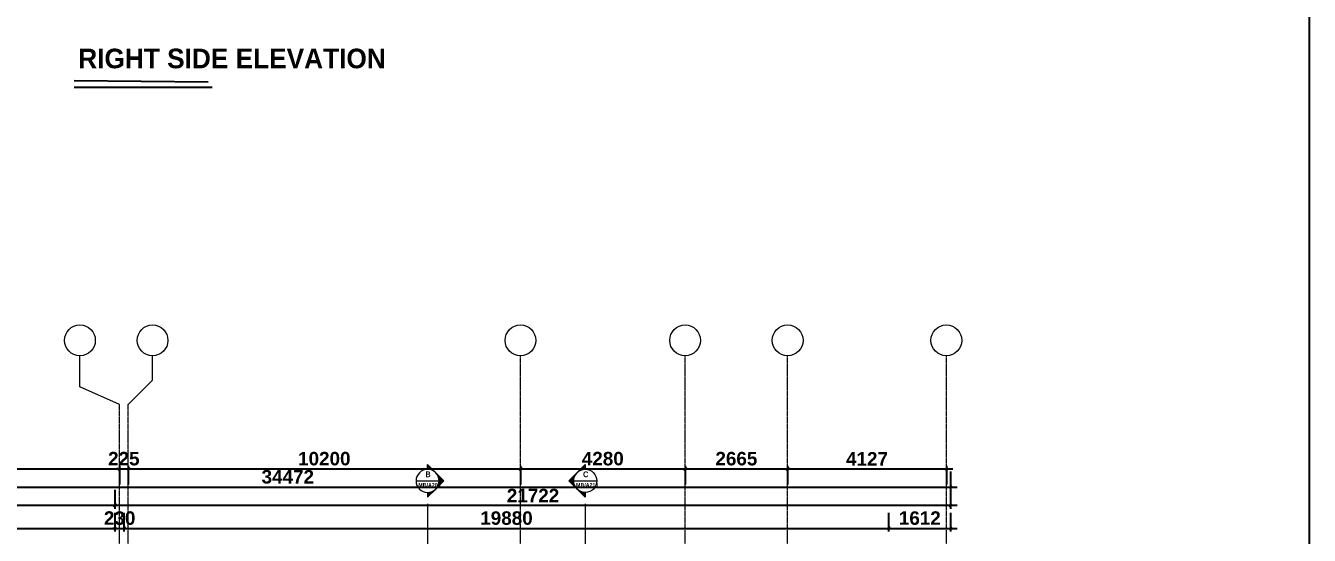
# Model space of a CAD drawing. Header units: inches. Extents: x 22 to 382261, y 22 to 371281.
# Drawn here: x 224918 to 258290, y 122303 to 135555 of the extents above; entities that cross this region are included whole.
import ezdxf

# ---------------------------------------------------------------- set-up
doc = ezdxf.new("R2010")
doc.units = ezdxf.units.IN
doc.header["$MEASUREMENT"] = 0
doc.linetypes.add('Grid Line 1_2_', pattern=[22.225, 12.7, -3.175, 3.175, -3.175])
for name, color, linetype, lineweight in [('A-ANNO-DIMS', 211, 'Continuous', 9), ('G-ANNO-SYMB', 111, 'Continuous', 9), ('G-ANNO-TEXT', 231, 'Continuous', 9), ('S-GRID', 1, 'Continuous', 9), ('S-GRID-IDEN', 1, 'Continuous', 9)]:
    doc.layers.add(name, color=color, linetype=linetype, lineweight=lineweight)
doc.styles.add('Arial Narrow_B', font='ARIALNB.TTF', dxfattribs={"height": 255})
doc.styles.add('Arial Narrow_B_1', font='ARIALNB.TTF', dxfattribs={"height": 170})
doc.styles.add('Arial_B', font='arialbd.ttf', dxfattribs={"height": 350.793651})
doc.styles.add('Century Gothic_B', font='GOTHICB.TTF', dxfattribs={"height": 510})
doc.dimstyles.new('2', dxfattribs={"dimscale": 304.8, "dimtxt": 346.888196, "dimasz": 0.221354, "dimexe": 1.338583, "dimexo": 0.0625, "dimgap": 0.278871, "dimtad": 1, "dimdec": 0, "dimzin": 0, "dimdsep": 46, "dimtxsty": 'Arial_B', "dimblk1": 'OBLIQUE', "dimblk2": 'OBLIQUE', "dimsah": 1, "dimcen": 0.09, "dimdle": 0.557743, "dimazin": 0, "dimtfac": 1, "dimtdec": 4, "dimtix": 1, "dimtmove": 0, "dimatfit": 3, "dimfxl": 0.557743, "dimfxlon": 1, "dimtvp": 1, "dimtolj": 1, "dimtzin": 0, "dimarcsym": 2})

# ---------------------------------------------------------------- blocks, each defined once
blk = doc.blocks.new('Grid - Grid Head - Circle-749417-Right Side Elevation - Callout 1')
at = {"layer": 'S-GRID-IDEN'}
blk.add_circle((-8484, 15184), 400, dxfattribs=at)
blk = doc.blocks.new('_Oblique')
at = {"color": 0, "linetype": 'ByBlock', "lineweight": -2}
blk.add_line((-0.5, -0.5), (0.5, 0.5), dxfattribs=at)
blk = doc.blocks.new('*D4900')
at = {"layer": 'A-ANNO-DIMS', "color": 0, "lineweight": -2, "transparency": 16777216}
for p, q in [((217362, 124031), (227527, 124031)), ((217532, 124112), (217532, 123623)), ((227357, 124112), (227357, 123623))]:
    blk.add_line(p, q, dxfattribs=at)
at = {"layer": 'Defpoints', "color": 0, "transparency": 16777216}
for p in [(217532, 124131), (227357, 124131), (227357, 124031)]:
    blk.add_point(p, dxfattribs=at)
at = {"layer": 'A-ANNO-DIMS', "color": 0, "lineweight": -2, "transparency": 16777216, "xscale": 67.46874999999999, "yscale": 67.46874999999999, "zscale": 67.46874999999999, "rotation": 180}
blk.add_blockref('_Oblique', (217532, 124031), dxfattribs=at)
at = {"layer": 'A-ANNO-DIMS', "color": 0, "lineweight": -2, "transparency": 16777216, "xscale": 67.46874999999999, "yscale": 67.46874999999999, "zscale": 67.46874999999999}
blk.add_blockref('_Oblique', (227357, 124031), dxfattribs=at)
at = {"layer": 'A-ANNO-DIMS', "color": 0, "transparency": 16777216, "insert": (222445, 124295), "char_height": 350.8, "width": 746.25, "attachment_point": 5, "style": 'Arial_B'}
blk.add_mtext('\\A1;9825', dxfattribs=at)
blk = doc.blocks.new('*D4901')
at = {"layer": 'A-ANNO-DIMS', "color": 0, "lineweight": -2, "transparency": 16777216}
for p, q in [((227357, 124031), (227290, 124031)), ((227357, 124112), (227357, 123623)), ((227357, 124031), (227582, 124031)), ((227582, 124112), (227582, 123623)), ((227582, 124031), (227650, 124031))]:
    blk.add_line(p, q, dxfattribs=at)
at = {"layer": 'Defpoints', "color": 0, "transparency": 16777216}
for p in [(227357, 124131), (227582, 124131), (227582, 124031)]:
    blk.add_point(p, dxfattribs=at)
at = {"layer": 'A-ANNO-DIMS', "color": 0, "lineweight": -2, "transparency": 16777216, "xscale": 67.46874999999999, "yscale": 67.46874999999999, "zscale": 67.46874999999999}
blk.add_blockref('_Oblique', (227357, 124031), dxfattribs=at)
at = {"layer": 'A-ANNO-DIMS', "color": 0, "lineweight": -2, "transparency": 16777216, "xscale": 67.46874999999999, "yscale": 67.46874999999999, "zscale": 67.46874999999999, "rotation": 180}
blk.add_blockref('_Oblique', (227582, 124031), dxfattribs=at)
at = {"layer": 'A-ANNO-DIMS', "color": 0, "transparency": 16777216, "insert": (227470, 124295), "char_height": 350.8, "width": 559.69, "attachment_point": 5, "style": 'Arial_B'}
blk.add_mtext('\\A1;225', dxfattribs=at)
blk = doc.blocks.new('*D4902')
at = {"layer": 'A-ANNO-DIMS', "color": 0, "lineweight": -2, "transparency": 16777216}
for p, q in [((227412, 124031), (237952, 124031)), ((227582, 124112), (227582, 123623)), ((237782, 124112), (237782, 123623))]:
    blk.add_line(p, q, dxfattribs=at)
at = {"layer": 'Defpoints', "color": 0, "transparency": 16777216}
for p in [(227582, 124131), (237782, 124131), (237782, 124031)]:
    blk.add_point(p, dxfattribs=at)
at = {"layer": 'A-ANNO-DIMS', "color": 0, "lineweight": -2, "transparency": 16777216, "xscale": 67.46874999999999, "yscale": 67.46874999999999, "zscale": 67.46874999999999, "rotation": 180}
blk.add_blockref('_Oblique', (227582, 124031), dxfattribs=at)
at = {"layer": 'A-ANNO-DIMS', "color": 0, "lineweight": -2, "transparency": 16777216, "xscale": 67.46874999999999, "yscale": 67.46874999999999, "zscale": 67.46874999999999}
blk.add_blockref('_Oblique', (237782, 124031), dxfattribs=at)
at = {"layer": 'A-ANNO-DIMS', "color": 0, "transparency": 16777216, "insert": (232682, 124295), "char_height": 350.8, "width": 932.81, "attachment_point": 5, "style": 'Arial_B'}
blk.add_mtext('\\A1;10200', dxfattribs=at)
blk = doc.blocks.new('*D4903')
at = {"layer": 'A-ANNO-DIMS', "color": 0, "lineweight": -2, "transparency": 16777216}
for p, q in [((237612, 124031), (242232, 124031)), ((237782, 124112), (237782, 123623)), ((242062, 124112), (242062, 123623))]:
    blk.add_line(p, q, dxfattribs=at)
at = {"layer": 'Defpoints', "color": 0, "transparency": 16777216}
for p in [(237782, 124131), (242062, 124131), (242062, 124031)]:
    blk.add_point(p, dxfattribs=at)
at = {"layer": 'A-ANNO-DIMS', "color": 0, "lineweight": -2, "transparency": 16777216, "xscale": 67.46874999999999, "yscale": 67.46874999999999, "zscale": 67.46874999999999, "rotation": 180}
blk.add_blockref('_Oblique', (237782, 124031), dxfattribs=at)
at = {"layer": 'A-ANNO-DIMS', "color": 0, "lineweight": -2, "transparency": 16777216, "xscale": 67.46874999999999, "yscale": 67.46874999999999, "zscale": 67.46874999999999}
blk.add_blockref('_Oblique', (242062, 124031), dxfattribs=at)
at = {"layer": 'A-ANNO-DIMS', "color": 0, "transparency": 16777216, "insert": (239922, 124295), "char_height": 350.8, "width": 746.25, "attachment_point": 5, "style": 'Arial_B'}
blk.add_mtext('\\A1;4280', dxfattribs=at)
blk = doc.blocks.new('*D4904')
at = {"layer": 'A-ANNO-DIMS', "color": 0, "lineweight": -2, "transparency": 16777216}
for p, q in [((241892, 124031), (244897, 124031)), ((242062, 124112), (242062, 123623)), ((244727, 124112), (244727, 123623))]:
    blk.add_line(p, q, dxfattribs=at)
at = {"layer": 'Defpoints', "color": 0, "transparency": 16777216}
for p in [(242062, 124131), (244727, 124131), (244727, 124031)]:
    blk.add_point(p, dxfattribs=at)
at = {"layer": 'A-ANNO-DIMS', "color": 0, "lineweight": -2, "transparency": 16777216, "xscale": 67.46874999999999, "yscale": 67.46874999999999, "zscale": 67.46874999999999, "rotation": 180}
blk.add_blockref('_Oblique', (242062, 124031), dxfattribs=at)
at = {"layer": 'A-ANNO-DIMS', "color": 0, "lineweight": -2, "transparency": 16777216, "xscale": 67.46874999999999, "yscale": 67.46874999999999, "zscale": 67.46874999999999}
blk.add_blockref('_Oblique', (244727, 124031), dxfattribs=at)
at = {"layer": 'A-ANNO-DIMS', "color": 0, "transparency": 16777216, "insert": (243395, 124295), "char_height": 350.8, "width": 746.25, "attachment_point": 5, "style": 'Arial_B'}
blk.add_mtext('\\A1;2665', dxfattribs=at)
blk = doc.blocks.new('*D4905')
at = {"layer": 'A-ANNO-DIMS', "color": 0, "lineweight": -2, "transparency": 16777216}
for p, q in [((244557, 124031), (249024, 124031)), ((244727, 124112), (244727, 123623)), ((248854, 124112), (248854, 123623))]:
    blk.add_line(p, q, dxfattribs=at)
at = {"layer": 'Defpoints', "color": 0, "transparency": 16777216}
for p in [(244727, 124131), (248854, 124131), (248854, 124031)]:
    blk.add_point(p, dxfattribs=at)
at = {"layer": 'A-ANNO-DIMS', "color": 0, "lineweight": -2, "transparency": 16777216, "xscale": 67.46874999999999, "yscale": 67.46874999999999, "zscale": 67.46874999999999, "rotation": 180}
blk.add_blockref('_Oblique', (244727, 124031), dxfattribs=at)
at = {"layer": 'A-ANNO-DIMS', "color": 0, "lineweight": -2, "transparency": 16777216, "xscale": 67.46874999999999, "yscale": 67.46874999999999, "zscale": 67.46874999999999}
blk.add_blockref('_Oblique', (248854, 124031), dxfattribs=at)
at = {"layer": 'A-ANNO-DIMS', "color": 0, "transparency": 16777216, "insert": (246791, 124292), "char_height": 350.8, "width": 746.25, "attachment_point": 5, "style": 'Arial_B'}
blk.add_mtext('\\A1;4127', dxfattribs=at)
blk = doc.blocks.new('*D4912')
at = {"layer": 'A-ANNO-DIMS', "color": 0, "lineweight": -2, "transparency": 16777216}
for p, q in [((214497, 122404), (214497, 122892)), ((227247, 122404), (227247, 122892)), ((214327, 122484), (227417, 122484))]:
    blk.add_line(p, q, dxfattribs=at)
at = {"layer": 'Defpoints', "color": 0, "transparency": 16777216}
for p in [(227247, 122484), (214497, 122384), (227247, 122384)]:
    blk.add_point(p, dxfattribs=at)
at = {"layer": 'A-ANNO-DIMS', "color": 0, "lineweight": -2, "transparency": 16777216, "xscale": 67.46874999999999, "yscale": 67.46874999999999, "zscale": 67.46874999999999, "rotation": 180}
blk.add_blockref('_Oblique', (214497, 122484), dxfattribs=at)
at = {"layer": 'A-ANNO-DIMS', "color": 0, "lineweight": -2, "transparency": 16777216, "xscale": 67.46874999999999, "yscale": 67.46874999999999, "zscale": 67.46874999999999}
blk.add_blockref('_Oblique', (227247, 122484), dxfattribs=at)
at = {"layer": 'A-ANNO-DIMS', "color": 0, "transparency": 16777216, "insert": (220872, 122749), "char_height": 350.8, "width": 932.81, "attachment_point": 5, "style": 'Arial_B'}
blk.add_mtext('\\A1;12750', dxfattribs=at)
blk = doc.blocks.new('*D4913')
at = {"layer": 'A-ANNO-DIMS', "color": 0, "lineweight": -2, "transparency": 16777216}
for p, q in [((227247, 122404), (227247, 122892)), ((227477, 122404), (227477, 122892)), ((227247, 122484), (227180, 122484)), ((227247, 122484), (227477, 122484)), ((227477, 122484), (227545, 122484))]:
    blk.add_line(p, q, dxfattribs=at)
at = {"layer": 'Defpoints', "color": 0, "transparency": 16777216}
for p in [(227477, 122484), (227247, 122384), (227477, 122384)]:
    blk.add_point(p, dxfattribs=at)
at = {"layer": 'A-ANNO-DIMS', "color": 0, "lineweight": -2, "transparency": 16777216, "xscale": 67.46874999999999, "yscale": 67.46874999999999, "zscale": 67.46874999999999}
blk.add_blockref('_Oblique', (227247, 122484), dxfattribs=at)
at = {"layer": 'A-ANNO-DIMS', "color": 0, "lineweight": -2, "transparency": 16777216, "xscale": 67.46874999999999, "yscale": 67.46874999999999, "zscale": 67.46874999999999, "rotation": 180}
blk.add_blockref('_Oblique', (227477, 122484), dxfattribs=at)
at = {"layer": 'A-ANNO-DIMS', "color": 0, "transparency": 16777216, "insert": (227362, 122749), "char_height": 350.8, "width": 559.69, "attachment_point": 5, "style": 'Arial_B'}
blk.add_mtext('\\A1;230', dxfattribs=at)
blk = doc.blocks.new('*D4914')
at = {"layer": 'A-ANNO-DIMS', "color": 0, "lineweight": -2, "transparency": 16777216}
for p, q in [((227477, 122404), (227477, 122892)), ((247358, 122404), (247358, 122892)), ((227307, 122484), (247528, 122484))]:
    blk.add_line(p, q, dxfattribs=at)
at = {"layer": 'Defpoints', "color": 0, "transparency": 16777216}
for p in [(247358, 122484), (227477, 122384), (247358, 122384)]:
    blk.add_point(p, dxfattribs=at)
at = {"layer": 'A-ANNO-DIMS', "color": 0, "lineweight": -2, "transparency": 16777216, "xscale": 67.46874999999999, "yscale": 67.46874999999999, "zscale": 67.46874999999999, "rotation": 180}
blk.add_blockref('_Oblique', (227477, 122484), dxfattribs=at)
at = {"layer": 'A-ANNO-DIMS', "color": 0, "lineweight": -2, "transparency": 16777216, "xscale": 67.46874999999999, "yscale": 67.46874999999999, "zscale": 67.46874999999999}
blk.add_blockref('_Oblique', (247358, 122484), dxfattribs=at)
at = {"layer": 'A-ANNO-DIMS', "color": 0, "transparency": 16777216, "insert": (237418, 122749), "char_height": 350.8, "width": 932.81, "attachment_point": 5, "style": 'Arial_B'}
blk.add_mtext('\\A1;19880', dxfattribs=at)
blk = doc.blocks.new('*D4915')
at = {"layer": 'A-ANNO-DIMS', "color": 0, "lineweight": -2, "transparency": 16777216}
for p, q in [((247358, 122404), (247358, 122892)), ((248969, 122404), (248969, 122892)), ((247188, 122484), (249139, 122484))]:
    blk.add_line(p, q, dxfattribs=at)
at = {"layer": 'Defpoints', "color": 0, "transparency": 16777216}
for p in [(248969, 122484), (247358, 122384), (248969, 122384)]:
    blk.add_point(p, dxfattribs=at)
at = {"layer": 'A-ANNO-DIMS', "color": 0, "lineweight": -2, "transparency": 16777216, "xscale": 67.46874999999999, "yscale": 67.46874999999999, "zscale": 67.46874999999999, "rotation": 180}
blk.add_blockref('_Oblique', (247358, 122484), dxfattribs=at)
at = {"layer": 'A-ANNO-DIMS', "color": 0, "lineweight": -2, "transparency": 16777216, "xscale": 67.46874999999999, "yscale": 67.46874999999999, "zscale": 67.46874999999999}
blk.add_blockref('_Oblique', (248969, 122484), dxfattribs=at)
at = {"layer": 'A-ANNO-DIMS', "color": 0, "transparency": 16777216, "insert": (248164, 122749), "char_height": 350.8, "width": 746.25, "attachment_point": 5, "style": 'Arial_B'}
blk.add_mtext('\\A1;1612', dxfattribs=at)
blk = doc.blocks.new('*D4916')
at = {"layer": 'A-ANNO-DIMS', "color": 0, "lineweight": -2, "transparency": 16777216}
for p, q in [((227247, 122995), (227247, 123484)), ((248969, 122995), (248969, 123484)), ((249139, 123076), (227077, 123076))]:
    blk.add_line(p, q, dxfattribs=at)
at = {"layer": 'Defpoints', "color": 0, "transparency": 16777216}
for p in [(227247, 123076), (227247, 122976), (248969, 122976)]:
    blk.add_point(p, dxfattribs=at)
at = {"layer": 'A-ANNO-DIMS', "color": 0, "lineweight": -2, "transparency": 16777216, "xscale": 67.46874999999999, "yscale": 67.46874999999999, "zscale": 67.46874999999999, "rotation": 180}
blk.add_blockref('_Oblique', (227247, 123076), dxfattribs=at)
at = {"layer": 'A-ANNO-DIMS', "color": 0, "lineweight": -2, "transparency": 16777216, "xscale": 67.46874999999999, "yscale": 67.46874999999999, "zscale": 67.46874999999999}
blk.add_blockref('_Oblique', (248969, 123076), dxfattribs=at)
at = {"layer": 'A-ANNO-DIMS', "color": 0, "transparency": 16777216, "insert": (238108, 123337), "char_height": 350.8, "width": 932.81, "attachment_point": 5, "style": 'Arial_B'}
blk.add_mtext('\\A1;21722', dxfattribs=at)
blk = doc.blocks.new('*D4917')
at = {"layer": 'A-ANNO-DIMS', "color": 0, "lineweight": -2, "transparency": 16777216}
for p, q in [((214497, 122995), (214497, 123484)), ((227247, 122995), (227247, 123484)), ((227417, 123076), (214327, 123076))]:
    blk.add_line(p, q, dxfattribs=at)
at = {"layer": 'Defpoints', "color": 0, "transparency": 16777216}
for p in [(214497, 123076), (214497, 122976), (227247, 122976)]:
    blk.add_point(p, dxfattribs=at)
at = {"layer": 'A-ANNO-DIMS', "color": 0, "lineweight": -2, "transparency": 16777216, "xscale": 67.46874999999999, "yscale": 67.46874999999999, "zscale": 67.46874999999999, "rotation": 180}
blk.add_blockref('_Oblique', (214497, 123076), dxfattribs=at)
at = {"layer": 'A-ANNO-DIMS', "color": 0, "lineweight": -2, "transparency": 16777216, "xscale": 67.46874999999999, "yscale": 67.46874999999999, "zscale": 67.46874999999999}
blk.add_blockref('_Oblique', (227247, 123076), dxfattribs=at)
at = {"layer": 'A-ANNO-DIMS', "color": 0, "transparency": 16777216, "insert": (220872, 123340), "char_height": 350.8, "width": 932.81, "attachment_point": 5, "style": 'Arial_B'}
blk.add_mtext('\\A1;12750', dxfattribs=at)
blk = doc.blocks.new('*D4918')
at = {"layer": 'A-ANNO-DIMS', "color": 0, "lineweight": -2, "transparency": 16777216}
for p, q in [((214497, 123478), (214497, 123967)), ((248969, 123478), (248969, 123967)), ((214327, 123559), (249139, 123559))]:
    blk.add_line(p, q, dxfattribs=at)
at = {"layer": 'Defpoints', "color": 0, "transparency": 16777216}
for p in [(248969, 123559), (214497, 123459), (248969, 123459)]:
    blk.add_point(p, dxfattribs=at)
at = {"layer": 'A-ANNO-DIMS', "color": 0, "lineweight": -2, "transparency": 16777216, "xscale": 67.46874999999999, "yscale": 67.46874999999999, "zscale": 67.46874999999999, "rotation": 180}
blk.add_blockref('_Oblique', (214497, 123559), dxfattribs=at)
at = {"layer": 'A-ANNO-DIMS', "color": 0, "lineweight": -2, "transparency": 16777216, "xscale": 67.46874999999999, "yscale": 67.46874999999999, "zscale": 67.46874999999999}
blk.add_blockref('_Oblique', (248969, 123559), dxfattribs=at)
at = {"layer": 'A-ANNO-DIMS', "color": 0, "transparency": 16777216, "insert": (231733, 123823), "char_height": 350.8, "width": 932.81, "attachment_point": 5, "style": 'Arial_B'}
blk.add_mtext('\\A1;34472', dxfattribs=at)
blk = doc.blocks.new('Section - M_Section Head - Filled 2-912447-Right Side Elevation - Callout 1')
at = {"layer": 'G-ANNO-SYMB'}
h = blk.add_hatch(color=256, dxfattribs=at)
edge = h.paths.add_edge_path()
edge.add_line((9351, 11956), (9563, 11744))
edge.add_arc((9351, 11531), 300, 45, 90)
edge.add_line((9351, 11831), (9351, 11956))
h = blk.add_hatch(color=256, dxfattribs=at)
edge = h.paths.add_edge_path()
edge.add_line((9775, 11531), (9651, 11531))
edge.add_arc((9351, 11531), 300, 360, 405)
edge.add_line((9563, 11744), (9775, 11531))
h = blk.add_hatch(color=256, dxfattribs=at)
edge = h.paths.add_edge_path()
edge.add_line((9775, 11531), (9563, 11319))
edge.add_arc((9351, 11531), 300, 315, 360)
edge.add_line((9651, 11531), (9775, 11531))
h = blk.add_hatch(color=256, dxfattribs=at)
edge = h.paths.add_edge_path()
edge.add_line((9351, 11107), (9351, 11231))
edge.add_arc((9351, 11531), 300, 270, 315)
edge.add_line((9563, 11319), (9351, 11107))
for p, q in [((9351, 11956), (9351, 11831)), ((9563, 11744), (9351, 11956)), ((9351, 11831), (9351, 11956)), ((9775, 11531), (9351, 11956)), ((9775, 11531), (9563, 11744)), ((9775, 11531), (9351, 11107)), ((9563, 11319), (9775, 11531)), ((9651, 11531), (9775, 11531)), ((9775, 11531), (9651, 11531)), ((9351, 11107), (9563, 11319)), ((9351, 11231), (9351, 11107)), ((9351, 11231), (9351, 11107))]:
    blk.add_line(p, q, dxfattribs=at)
for start, end in [(90, 270), (45, 90), (270, 90), (360, 45), (315, 0), (270, 315)]:
    blk.add_arc((9351, 11531), 300, start, end, dxfattribs=at)

msp = doc.modelspace()

# ---------------------------------------------------------------- linework, layer by layer
for p, q in [((226177, 133959.4), (229770.1, 133959.7)), ((226178.6, 134127.2), (229659.4, 134094))]:
    msp.add_line(p, q)
msp.add_lwpolyline([(185847.8, 174007.8), (258290.1, 174007.8), (258290.1, 100501.1), (185847.8, 100501.1)], close=True)
at = {"layer": 'G-ANNO-SYMB'}
for p, q in [((235067.1, 123719.7), (235667.1, 123719.7)), ((239167.1, 123719.7), (239767.1, 123719.7)), ((235367.1, 123119.7), (235367.1, 109483.3)), ((239467.1, 123119.7), (239467.1, 109483.3))]:
    msp.add_line(p, q, dxfattribs=at)
at = {"layer": 'S-GRID'}
for p, q in [((226329.1, 126162.5), (226329.1, 126972.5)), ((228217.3, 126337.5), (228217.3, 126972.5)), ((227357.3, 125702.5), (226329.1, 126162.5)), ((227582.3, 125702.5), (228217.3, 126337.5))]:
    msp.add_line(p, q, dxfattribs=at)
at = {"layer": 'S-GRID', "linetype": 'Grid Line 1_2_'}
for p, q in [((237782.3, 111738.3), (237782.3, 126972.5)), ((242062.3, 111738.3), (242062.3, 126972.5)), ((244727.3, 111738.3), (244727.3, 126972.5)), ((248854.4, 111738.3), (248854.4, 126972.5)), ((227357.3, 111738.3), (227357.3, 125702.5)), ((227582.3, 111738.3), (227582.3, 125702.5))]:
    msp.add_line(p, q, dxfattribs=at)

# ---------------------------------------------------------------- block references
at = {"layer": 'G-ANNO-SYMB'}
msp.add_blockref('Section - M_Section Head - Filled 2-912447-Right Side Elevation - Callout 1', (226016.1, 112188.3), dxfattribs=at)
at = {"layer": 'G-ANNO-SYMB', "extrusion": (0, 0, -1)}
msp.add_blockref('Section - M_Section Head - Filled 2-912447-Right Side Elevation - Callout 1', (-248818.1, 112188.3), dxfattribs=at)
at = {"layer": 'S-GRID-IDEN'}
for p in [(234812.9, 112188.3), (236701.1, 112188.3), (246266.1, 112188.3), (250546.1, 112188.3), (253211.1, 112188.3), (257338.2, 112188.3)]:
    msp.add_blockref('Grid - Grid Head - Circle-749417-Right Side Elevation - Callout 1', p, dxfattribs=at)

# ---------------------------------------------------------------- texts
at = {"layer": 'G-ANNO-SYMB', "attachment_point": 1}
for s, insert, char_height, width, style in [('\\fArial Narrow|b1|i0|c0|p34|;B', (235309.7, 123964.3), 150, 152.321, 'Arial Narrow_B'), ('\\fArial Narrow|b1|i0|c0|p34|;C', (239409.7, 123964.3), 150, 152.321, 'Arial Narrow_B'), ('MB/A209', (235128.2, 123661.2), 100, 593.249, 'Arial Narrow_B_1'), ('MB/A210', (239228.2, 123661.2), 100, 593.249, 'Arial Narrow_B_1')]:
    msp.add_mtext(s, dxfattribs=dict(at, insert=insert, char_height=char_height, width=width, style=style))
at = {"layer": 'G-ANNO-TEXT', "color": 7, "insert": (226284.6, 134957.7), "char_height": 510, "width": 8395.272, "attachment_point": 1, "style": 'Century Gothic_B'}
msp.add_mtext('RIGHT SIDE ELEVATION', dxfattribs=at)

# ---------------------------------------------------------------- dimensions: what is measured, and where the dimension line sits
at = {"layer": 'A-ANNO-DIMS'}
for base, p1, p2, override, picture, middle in [((227357.3, 124031), (217532.3, 124131), (227357.3, 124131), {"dimpost": '<>', "dimfxl": 9825}, '*D4900', (222444.8, 124295.2)), ((227582.3, 124031), (227357.3, 124131), (227582.3, 124131), {"dimpost": '<>', "dimfxl": 225}, '*D4901', (227469.8, 124295.1)), ((237782.3, 124031), (227582.3, 124131), (237782.3, 124131), {"dimpost": '<>', "dimfxl": 10200}, '*D4902', (232682.3, 124295.1)), ((242062.3, 124031), (237782.3, 124131), (242062.3, 124131), {"dimpost": '<>', "dimfxl": 4280}, '*D4903', (239922.3, 124295.2)), ((244727.3, 124031), (242062.3, 124131), (244727.3, 124131), {"dimpost": '<>', "dimfxl": 2665}, '*D4904', (243394.8, 124295.1)), ((248854.4, 124031), (244727.3, 124131), (248854.4, 124131), {"dimpost": '<>', "dimfxl": 4127.1}, '*D4905', (246790.9, 124292.1)), ((248969.4, 123558.9), (214497.3, 123458.9), (248969.4, 123458.9), {"dimpost": '<>', "dimfxl": 34472.1}, '*D4918', (231733.4, 123823)), ((214497.3, 123076.2), (227247.3, 122976.2), (214497.3, 122976.2), {"dimpost": '<>', "dimfxl": 12750}, '*D4917', (220872.3, 123340.3)), ((227247.3, 123076.2), (248969.4, 122976.2), (227247.3, 122976.2), {"dimpost": '<>', "dimfxl": 21722.1}, '*D4916', (238108.4, 123337.4)), ((227247.3, 122484.5), (214497.3, 122384.5), (227247.3, 122384.5), {"dimpost": '<>', "dimfxl": 12750}, '*D4912', (220872.3, 122748.6)), ((227477.3, 122484.5), (227247.3, 122384.5), (227477.3, 122384.5), {"dimpost": '<>', "dimfxl": 230}, '*D4913', (227362.3, 122748.6)), ((247357.7955, 122484.4915), (227477.3168, 122384.4915), (247357.7955, 122384.4915), {"dimpost": '<>', "dimfxl": 19880.478632}, '*D4914', (237417.5561, 122748.7169)), ((248969.4, 122484.5), (247357.8, 122384.5), (248969.4, 122384.5), {"dimpost": '<>', "dimfxl": 1611.621368}, '*D4915', (248163.6, 122748.6))]:
    dim = msp.add_linear_dim(base=base, p1=p1, p2=p2, dimstyle='2', override=override, dxfattribs=at)
    dim.commit()
    dim.dimension.update_dxf_attribs({"geometry": picture, "text_midpoint": middle})

doc.saveas('drawing.dxf')
